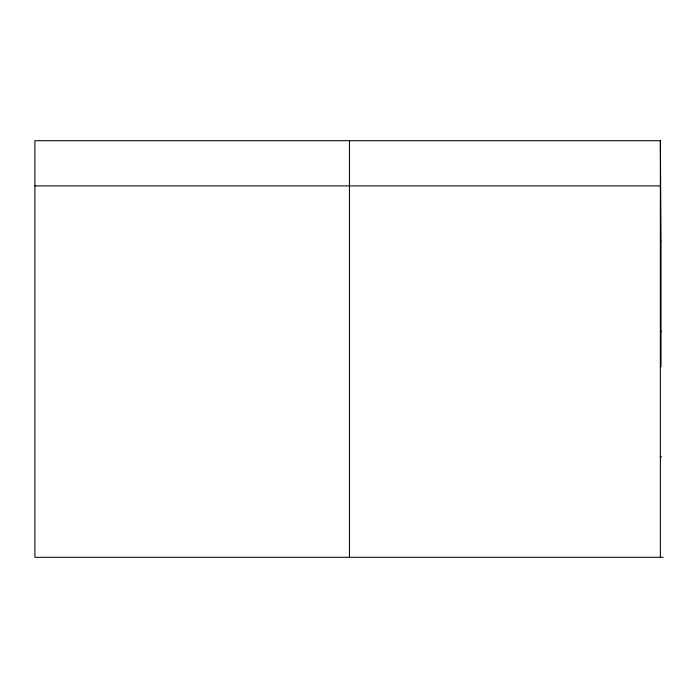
<?xml version="1.0" encoding="UTF-8"?>
<svg xmlns="http://www.w3.org/2000/svg" width="698" height="698" viewBox="0 0 698 698"><rect width="100%" height="100%" fill="white"/><g stroke="black" fill="none" stroke-linecap="round" stroke-linejoin="round"><path stroke-width="1.05" d="M660.36 241.168L661.015 241.037L660.36 140.691L34.9 140.691L34.9 557.309L663.1 557.309M34.9 185.904L660.36 185.904M660.36 241.037L661.015 241.037L661.015 366.703L660.36 366.703M660.36 331.227L661.608 331.227M660.36 456.797L661.608 456.797M660.36 140.691L660.36 557.309M349.445 140.691L349.445 557.309"/></g></svg>
